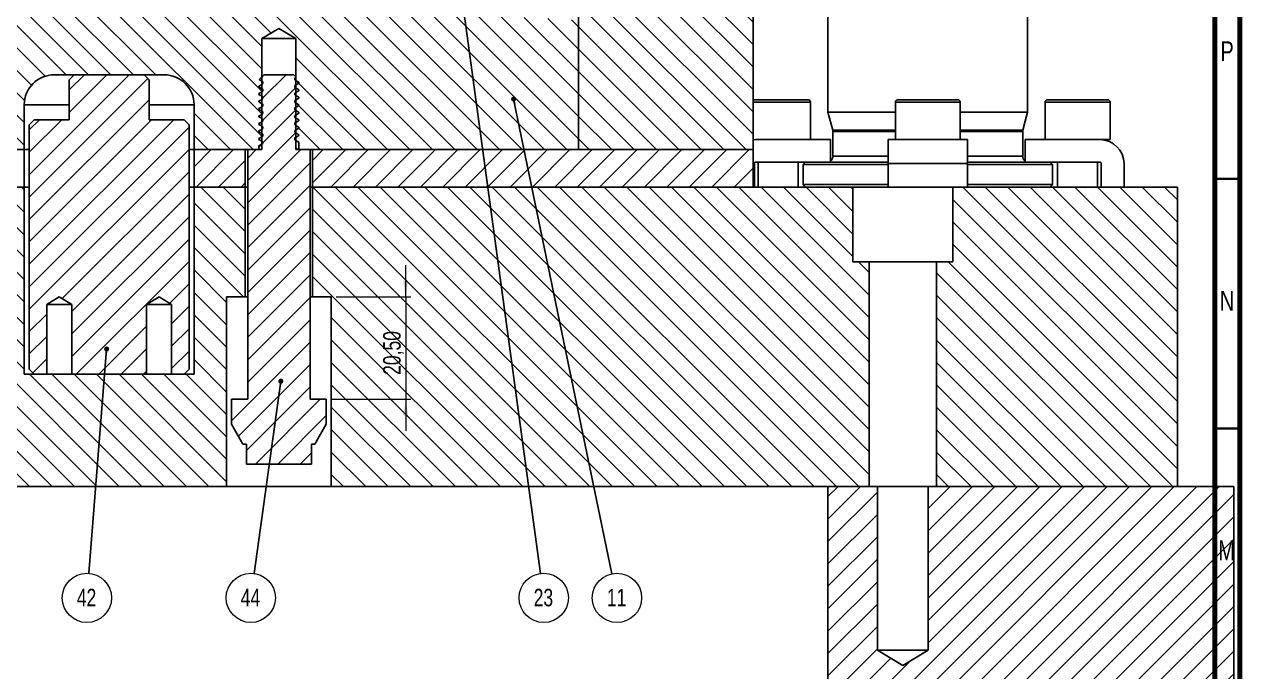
# Model space of a CAD drawing. Header units: millimetres. Extents: x 5 to 1533, y -1183 to 895.
# Drawn here: x 1251.5 to 1495, y 551.3 to 681 of the extents above; entities that cross this region are included whole.
import ezdxf

# ---------------------------------------------------------------- set-up
doc = ezdxf.new("R2010")
doc.units = ezdxf.units.MM
doc.styles.add('SLDTEXTSTYLE13', font='TXT', dxfattribs={"width": 0.75})
doc.dimstyles.new('SLDDIMSTYLE0', dxfattribs={"dimtxt": 3.5, "dimasz": 3.302, "dimexe": 0, "dimexo": 0.0625, "dimgap": 0.875, "dimtad": 1, "dimrnd": 1e-09, "dimzin": 12, "dimdsep": 46, "dimtxsty": 'SLDTEXTSTYLE13', "dimsah": 1, "dimcen": 0.09, "dimadec": 0, "dimazin": 3, "dimtfac": 1, "dimtofl": 0, "dimtmove": 0, "dimatfit": 3, "dimfxl": 1, "dimfrac": 2, "dimtolj": 1, "dimtzin": 12, "dimarcsym": 0})
doc.dimstyles.new('SLDDIMSTYLE1', dxfattribs={"dimtxt": 3.5, "dimasz": 3.302, "dimexe": 0, "dimexo": 0.0625, "dimgap": 0.875, "dimtad": 1, "dimrnd": 1e-09, "dimzin": 12, "dimdsep": 46, "dimtxsty": 'SLDTEXTSTYLE13', "dimsah": 1, "dimcen": 0.09, "dimadec": 0, "dimazin": 3, "dimtfac": 1, "dimtmove": 0, "dimatfit": 0, "dimfxl": 1, "dimfrac": 2, "dimtolj": 1, "dimtzin": 12, "dimarcsym": 0})
doc.dimstyles.new('SLDDIMSTYLE2', dxfattribs={"dimtxt": 0.18, "dimasz": 1.016, "dimexe": 0, "dimexo": 0.0625, "dimgap": 0, "dimtad": 0, "dimtih": 1, "dimtoh": 1, "dimdec": 0, "dimrnd": 1e-09, "dimzin": 0, "dimdsep": 46, "dimtxsty": 'Standard', "dimblk1": 'DOT', "dimblk2": 'DOT', "dimsah": 1, "dimcen": 0.09, "dimadec": 0, "dimazin": 0, "dimtfac": 1.016, "dimtdec": 0, "dimtofl": 0, "dimtmove": 0, "dimatfit": 3, "dimldrblk": 'DOT', "dimfxl": 1, "dimfrac": 2, "dimtolj": 1, "dimtzin": 0, "dimarcsym": 0})

# ---------------------------------------------------------------- blocks, each defined once
blk = doc.blocks.new('_D_4')
at = {"color": 7, "linetype": 'Continuous', "lineweight": 18}
for p, q in [((1327.93, 626.36), (1327.93, 632.71)), ((1314.02, 626.36), (1328.93, 626.36)), ((1327.93, 626.36), (1327.93, 605.86)), ((1313.02, 605.86), (1328.93, 605.86)), ((1327.93, 605.86), (1327.93, 599.51))]:
    blk.add_line(p, q, dxfattribs=at)
for points in [[(1327.93, 626.36), (1328.43, 629.66), (1327.42, 629.66)], [(1327.93, 605.86), (1327.42, 602.56), (1328.43, 602.56)]]:
    blk.add_solid(points, dxfattribs=at)
at = {"color": 7, "linetype": 'Continuous', "lineweight": 18, "insert": (1323.41, 610.74), "char_height": 3.5, "attachment_point": 1, "rotation": 90, "style": 'SLDTEXTSTYLE13'}
blk.add_mtext('20,50', dxfattribs=at)
blk = doc.blocks.new('_D_7')
at = {"color": 7, "linetype": 'Continuous', "lineweight": 18}
for p, q in [((931.52, 648.36), (859.52, 648.36)), ((860.52, 588.36), (860.52, 648.36)), ((1411.52, 588.36), (859.52, 588.36))]:
    blk.add_line(p, q, dxfattribs=at)
for points in [[(860.52, 648.36), (860.02, 645.06), (861.03, 645.06)], [(860.52, 588.36), (861.03, 591.66), (860.02, 591.66)]]:
    blk.add_solid(points, dxfattribs=at)
at = {"color": 7, "linetype": 'Continuous', "lineweight": 18, "insert": (856.01, 619.58), "char_height": 3.5, "attachment_point": 1, "rotation": 90, "style": 'SLDTEXTSTYLE13'}
blk.add_mtext('60', dxfattribs=at)
blk = doc.blocks.new('SW_NOTE_10')
at = {"color": 0, "linetype": 'Continuous', "lineweight": 0}
blk.add_circle((1, -4.84), 4.94, dxfattribs=at)
at = {"color": 0, "linetype": 'Continuous', "lineweight": 0, "insert": (0.93, -3.03), "char_height": 3.5, "attachment_point": 2, "style": 'SLDTEXTSTYLE13'}
blk.add_mtext('11', dxfattribs=at)
blk = doc.blocks.new('_Dot')
at = {"color": 0, "linetype": 'ByBlock', "lineweight": -2}
blk.add_line((-0.5, 0), (-1, 0), dxfattribs=at)
at = {"color": 0, "linetype": 'ByBlock', "const_width": 0.5}
blk.add_lwpolyline([(-0.25, 0, 1), (0.25, 0, 1)], format="xyb", close=True, dxfattribs=at)
blk = doc.blocks.new('SW_NOTE_16')
at = {"color": 0, "linetype": 'Continuous', "lineweight": 0}
blk.add_circle((0.67, -4.89), 4.94, dxfattribs=at)
at = {"color": 0, "linetype": 'Continuous', "lineweight": 0, "insert": (0.6, -3.08), "char_height": 3.5, "attachment_point": 2, "style": 'SLDTEXTSTYLE13'}
blk.add_mtext('23', dxfattribs=at)
blk = doc.blocks.new('SW_NOTE_20')
at = {"color": 0, "linetype": 'Continuous', "lineweight": 0}
blk.add_circle((-0.39, -4.92), 4.94, dxfattribs=at)
at = {"color": 0, "linetype": 'Continuous', "lineweight": 0, "insert": (-0.46, -3.11), "char_height": 3.5, "attachment_point": 2, "style": 'SLDTEXTSTYLE13'}
blk.add_mtext('42', dxfattribs=at)
blk = doc.blocks.new('SW_NOTE_22')
at = {"color": 0, "linetype": 'Continuous', "lineweight": 0}
blk.add_circle((-0.68, -4.89), 4.94, dxfattribs=at)
at = {"color": 0, "linetype": 'Continuous', "lineweight": 0, "insert": (-0.75, -3.08), "char_height": 3.5, "attachment_point": 2, "style": 'SLDTEXTSTYLE13'}
blk.add_mtext('44', dxfattribs=at)

msp = doc.modelspace()

# ---------------------------------------------------------------- hatches: boundary and pattern name
at = {"linetype": 'Continuous', "lineweight": 18}
h = msp.add_hatch(dxfattribs=at)
h.set_pattern_fill('ANSI31', angle=90, style=0)
h.paths.add_polyline_path([(1362.524, 655.863), (1397.524, 655.863), (1397.524, 715.863), (1362.524, 715.863)], flags=0)
h = msp.add_hatch(dxfattribs=at)
h.set_pattern_fill('ANSI31', angle=90, style=0)
edge = h.paths.add_edge_path(flags=0)
edge.add_line((1317.681, 688.684), (1317.681, 688.976))
edge.add_line((1317.681, 688.976), (1304.996, 689.651))
edge.add_ellipse((1305.208, 693.645), major_axis=(0.623, -3.951), ratio=0.9999949, start_angle=270, end_angle=348.00006, ccw=False)
edge.add_line((1301.257, 693.022), (1299.5, 704.174))
edge.add_arc((1297.524, 703.863), 2, 8.95474, 90)
edge.add_line((1297.524, 705.863), (1242.524, 705.863))
edge.add_line((1242.524, 705.863), (1242.524, 655.863))
edge.add_line((1242.524, 655.863), (1251.524, 655.863))
edge.add_line((1251.524, 655.863), (1251.524, 664.863))
edge.add_arc((1257.524, 664.863), 6, 90, 180, ccw=False)
edge.add_line((1257.524, 670.863), (1279.524, 670.863))
edge.add_arc((1279.524, 664.863), 6, 0, 90, ccw=False)
edge.add_line((1285.524, 664.863), (1285.524, 655.863))
edge.add_line((1285.524, 655.863), (1299.124, 655.863))
edge.add_line((1299.124, 655.863), (1299.124, 678.113))
edge.add_line((1299.124, 678.113), (1302.524, 680.156))
edge.add_line((1302.524, 680.156), (1305.924, 678.113))
edge.add_line((1305.924, 678.113), (1305.924, 655.863))
edge.add_line((1305.924, 655.863), (1362.524, 655.863))
edge.add_line((1362.524, 655.863), (1362.524, 681.792))
edge.add_line((1362.524, 681.792), (1322.789, 683.906))
edge.add_line((1322.789, 683.906), (1323.028, 688.399))
edge.add_line((1323.028, 688.399), (1317.681, 688.684))
h = msp.add_hatch(dxfattribs=at)
h.set_pattern_fill('ANSI31', style=0)
h.paths.add_polyline_path([(1281.024, 610.863), (1283.524, 610.863), (1284.524, 611.863), (1284.524, 660.863), (1283.524, 661.863), (1276.524, 661.863), (1276.524, 669.863), (1275.524, 670.863), (1261.524, 670.863), (1260.524, 669.863), (1260.524, 661.863), (1253.524, 661.863), (1252.524, 660.863), (1252.524, 611.863), (1253.524, 610.863), (1256.024, 610.863), (1256.024, 624.863), (1258.524, 626.365), (1261.024, 624.863), (1261.024, 610.863), (1276.024, 610.863), (1276.024, 624.863), (1278.524, 626.365), (1281.024, 624.863)], flags=0)
h = msp.add_hatch(dxfattribs=at)
h.set_pattern_fill('ANSI31', style=0)
h.paths.add_polyline_path([(1308.774, 655.863), (1306.524, 655.863), (1306.524, 657.363), (1305.712, 657.832), (1305.712, 658.207), (1306.524, 658.675), (1306.524, 658.863), (1305.712, 659.332), (1305.712, 659.707), (1306.524, 660.175), (1306.524, 660.363), (1305.712, 660.832), (1305.712, 661.207), (1306.524, 661.675), (1306.524, 661.863), (1305.712, 662.332), (1305.712, 662.707), (1306.524, 663.175), (1306.524, 663.363), (1305.712, 663.832), (1305.712, 664.207), (1306.524, 664.675), (1306.524, 664.863), (1305.712, 665.332), (1305.712, 665.707), (1306.524, 666.175), (1306.524, 666.363), (1305.712, 666.832), (1305.712, 667.207), (1306.524, 667.675), (1306.524, 667.863), (1305.712, 668.332), (1305.712, 668.707), (1306.524, 669.175), (1306.524, 669.363), (1305.712, 669.832), (1305.712, 670.207), (1306.009, 670.378), (1305.524, 670.863), (1299.524, 670.863), (1299.336, 670.675), (1299.336, 670.582), (1299.115, 670.454), (1298.564, 669.902), (1299.336, 669.457), (1299.336, 669.082), (1298.524, 668.613), (1298.524, 668.425), (1299.336, 667.957), (1299.336, 667.582), (1298.524, 667.113), (1298.524, 666.925), (1299.336, 666.457), (1299.336, 666.082), (1298.524, 665.613), (1298.524, 665.425), (1299.336, 664.957), (1299.336, 664.582), (1298.524, 664.113), (1298.524, 663.925), (1299.336, 663.457), (1299.336, 663.082), (1298.524, 662.613), (1298.524, 662.425), (1299.336, 661.957), (1299.336, 661.582), (1298.524, 661.113), (1298.524, 660.925), (1299.336, 660.457), (1299.336, 660.082), (1298.524, 659.613), (1298.524, 659.425), (1299.336, 658.957), (1299.336, 658.582), (1298.524, 658.113), (1298.524, 657.925), (1299.336, 657.457), (1299.336, 657.082), (1298.524, 656.613), (1298.524, 655.863), (1296.274, 655.863), (1296.274, 605.863), (1293.024, 605.863), (1293.024, 600.863), (1295.333, 596.863), (1296.024, 596.863), (1296.024, 592.863), (1309.024, 592.863), (1309.024, 596.863), (1309.715, 596.863), (1312.024, 600.863), (1312.024, 605.863), (1308.774, 605.863)], flags=0)
h = msp.add_hatch(dxfattribs=at)
h.set_pattern_fill('ANSI31', style=0)
h.paths.add_polyline_path([(1295.774, 655.863), (1285.524, 655.863), (1285.524, 648.363), (1295.774, 648.363)], flags=0)
h = msp.add_hatch(dxfattribs=at)
h.set_pattern_fill('ANSI31', style=0)
h.paths.add_polyline_path([(1309.274, 648.363), (1397.524, 648.363), (1397.524, 655.863), (1309.274, 655.863)], flags=0)
h = msp.add_hatch(dxfattribs=at)
h.set_pattern_fill('ANSI31', angle=90, style=0)
h.paths.add_polyline_path([(932.524, 588.363), (1292.024, 588.363), (1292.024, 626.363), (1295.774, 626.363), (1295.774, 648.363), (1285.524, 648.363), (1285.524, 610.863), (1251.524, 610.863), (1251.524, 648.363), (1079.924, 648.363), (1079.924, 626.113), (1076.524, 624.07), (1073.124, 626.113), (1073.124, 648.363), (974.774, 648.363), (974.774, 620.863), (970.524, 618.309), (966.274, 620.863), (966.274, 648.363), (932.524, 648.363)], flags=0)
h = msp.add_hatch(dxfattribs=at)
h.set_pattern_fill('ANSI31', angle=90, style=0)
h.paths.add_polyline_path([(1417.524, 648.363), (1309.274, 648.363), (1309.274, 626.363), (1313.024, 626.363), (1313.024, 588.363), (1420.774, 588.363), (1420.774, 633.363), (1417.524, 633.363)], flags=0)
h = msp.add_hatch(dxfattribs=at)
h.set_pattern_fill('ANSI31', angle=90, style=0)
h.paths.add_polyline_path([(1434.274, 588.363), (1482.524, 588.363), (1482.524, 648.363), (1437.524, 648.363), (1437.524, 633.363), (1434.274, 633.363)], flags=0)
h = msp.add_hatch(dxfattribs=at)
h.set_pattern_fill('ANSI31', style=0)
h.paths.add_polyline_path([(1412.524, 588.363), (1412.524, 468.363), (1493.794, 468.363), (1493.794, 588.363), (1432.624, 588.363), (1432.624, 555.613), (1427.524, 552.548), (1422.424, 555.613), (1422.424, 588.363)], flags=0)

# ---------------------------------------------------------------- linework, layer by layer
at = {"color": 7, "linetype": 'Continuous', "lineweight": 70}
for p, q in [((1495, 895), (1495, 5)), ((1490, 890), (1490, 10))]:
    msp.add_line(p, q, dxfattribs=at)
at = {"color": 7, "linetype": 'Continuous', "lineweight": 25}
for p, q in [((1412.524, 723.363), (1412.524, 663.363)), ((1452.524, 663.363), (1452.524, 723.363)), ((1362.524, 715.863), (1362.524, 655.863)), ((1397.524, 655.863), (1397.524, 715.863)), ((1362.524, 655.863), (1362.524, 681.792)), ((1299.124, 678.113), (1302.524, 680.156)), ((1302.524, 680.156), (1305.924, 678.113)), ((1299.124, 655.863), (1299.124, 678.113)), ((1305.924, 678.113), (1299.124, 678.113)), ((1305.924, 678.113), (1305.924, 655.863)), ((1279.524, 670.863), (1257.524, 670.863)), ((1260.524, 669.863), (1261.524, 670.863)), ((1260.524, 661.863), (1260.524, 669.863)), ((1261.524, 670.863), (1275.524, 670.863)), ((1275.524, 670.863), (1276.524, 669.863)), ((1276.524, 669.863), (1276.524, 661.863)), ((1298.564, 669.902), (1299.115, 670.454)), ((1299.115, 670.454), (1299.336, 670.582)), ((1299.336, 670.675), (1299.524, 670.863)), ((1299.336, 670.582), (1299.336, 670.675)), ((1305.524, 670.863), (1299.524, 670.863)), ((1305.524, 670.863), (1306.009, 670.378)), ((1306.009, 670.378), (1305.712, 670.207)), ((1305.712, 670.192), (1305.901, 670.302)), ((1305.712, 670.207), (1305.712, 669.832)), ((1305.96, 670.361), (1306.009, 670.378)), ((1298.524, 668.613), (1298.524, 668.425)), ((1299.336, 669.082), (1299.336, 669.457)), ((1299.336, 667.582), (1299.336, 667.957)), ((1305.712, 668.692), (1305.901, 668.802)), ((1305.712, 668.707), (1305.712, 668.332)), ((1305.712, 667.192), (1305.901, 667.302)), ((1305.712, 667.207), (1305.712, 666.832)), ((1306.446, 669.151), (1306.524, 669.175)), ((1306.446, 667.651), (1306.524, 667.675)), ((1306.524, 669.175), (1306.524, 669.363)), ((1306.524, 667.675), (1306.524, 667.863)), ((1251.524, 655.863), (1251.524, 664.863)), ((1285.524, 664.863), (1285.524, 655.863)), ((1298.524, 667.113), (1298.524, 666.925)), ((1298.524, 665.613), (1298.524, 665.425)), ((1299.336, 666.082), (1299.336, 666.457)), ((1299.336, 664.582), (1299.336, 664.957)), ((1305.712, 665.692), (1305.901, 665.802)), ((1305.712, 665.707), (1305.712, 665.332)), ((1306.446, 666.151), (1306.524, 666.175)), ((1306.524, 666.175), (1306.524, 666.363)), ((1306.524, 664.675), (1306.524, 664.863)), ((1409.024, 657.863), (1409.024, 665.363)), ((1426.024, 665.363), (1426.024, 657.863)), ((1439.024, 657.863), (1439.024, 665.363)), ((1456.024, 665.363), (1456.024, 657.863)), ((1469.024, 657.863), (1469.024, 665.363)), ((1298.524, 664.113), (1298.524, 663.925)), ((1298.524, 662.613), (1298.524, 662.425)), ((1299.336, 663.082), (1299.336, 663.457)), ((1305.712, 664.192), (1305.901, 664.302)), ((1305.712, 664.207), (1305.712, 663.832)), ((1305.712, 662.692), (1305.901, 662.802)), ((1305.712, 662.707), (1305.712, 662.332)), ((1306.446, 664.651), (1306.524, 664.675)), ((1306.446, 663.151), (1306.524, 663.175)), ((1306.524, 663.175), (1306.524, 663.363)), ((1412.524, 663.363), (1413.497, 659.732)), ((1426.024, 663.363), (1412.524, 663.363)), ((1446.666, 663.363), (1439.024, 663.363)), ((1452.524, 663.363), (1446.666, 663.363)), ((1451.551, 659.732), (1452.524, 663.363)), ((1252.524, 660.863), (1253.524, 661.863)), ((1252.524, 611.863), (1252.524, 660.863)), ((1253.524, 661.863), (1260.524, 661.863)), ((1276.524, 661.863), (1283.524, 661.863)), ((1283.524, 661.863), (1284.524, 660.863)), ((1284.524, 660.863), (1284.524, 611.863)), ((1298.524, 661.113), (1298.524, 660.925)), ((1299.336, 661.582), (1299.336, 661.957)), ((1299.336, 660.082), (1299.336, 660.457)), ((1305.712, 661.192), (1305.901, 661.302)), ((1305.712, 661.207), (1305.712, 660.832)), ((1306.446, 661.651), (1306.524, 661.675)), ((1306.446, 660.151), (1306.524, 660.175)), ((1306.524, 661.675), (1306.524, 661.863)), ((1306.524, 660.175), (1306.524, 660.363)), ((1298.524, 659.613), (1298.524, 659.425)), ((1298.524, 658.113), (1298.524, 657.925)), ((1299.336, 658.582), (1299.336, 658.957)), ((1299.336, 657.082), (1299.336, 657.457)), ((1305.712, 659.692), (1305.901, 659.802)), ((1305.712, 659.707), (1305.712, 659.332)), ((1305.712, 658.192), (1305.901, 658.302)), ((1305.712, 658.207), (1305.712, 657.832)), ((1306.446, 658.651), (1306.524, 658.675)), ((1306.524, 658.675), (1306.524, 658.863)), ((1398.024, 657.863), (1397.524, 657.837)), ((1413.024, 657.863), (1398.024, 657.863)), ((1413.024, 653.363), (1413.024, 657.863)), ((1413.524, 659.525), (1413.524, 654.563)), ((1424.574, 657.863), (1424.574, 653.063)), ((1427.834, 657.863), (1424.574, 657.863)), ((1427.834, 657.863), (1437.214, 657.863)), ((1440.474, 657.863), (1437.214, 657.863)), ((1440.474, 657.863), (1440.474, 653.063)), ((1451.524, 654.563), (1451.524, 659.525)), ((1452.024, 653.363), (1452.024, 657.863)), ((1452.024, 657.863), (1467.024, 657.863)), ((1467.024, 657.863), (1469.024, 657.863)), ((1251.524, 655.863), (1080.774, 655.863)), ((1242.524, 655.863), (1251.524, 655.863)), ((1252.524, 655.863), (1251.524, 655.863)), ((1251.524, 648.363), (1251.524, 655.863)), ((1285.524, 655.863), (1284.524, 655.863)), ((1285.524, 655.863), (1299.124, 655.863)), ((1285.524, 655.863), (1285.524, 648.363)), ((1295.774, 655.863), (1285.524, 655.863)), ((1295.774, 648.363), (1295.774, 655.863)), ((1296.274, 655.863), (1296.274, 605.863)), ((1298.524, 655.863), (1296.274, 655.863)), ((1298.524, 656.613), (1298.524, 655.863)), ((1305.924, 655.863), (1362.524, 655.863)), ((1306.524, 655.863), (1306.524, 657.363)), ((1308.774, 655.863), (1306.524, 655.863)), ((1308.774, 605.863), (1308.774, 655.863)), ((1309.274, 655.863), (1309.274, 648.363)), ((1397.524, 655.863), (1309.274, 655.863)), ((1362.524, 655.863), (1397.524, 655.863)), ((1397.524, 648.363), (1397.524, 655.863)), ((1397.824, 648.363), (1397.824, 653.163)), ((1398.024, 653.363), (1409.35, 653.363)), ((1398.524, 653.363), (1398.524, 648.363)), ((1406.524, 648.363), (1406.524, 653.363)), ((1408.024, 653.363), (1407.524, 652.863)), ((1407.524, 652.863), (1407.524, 648.863)), ((1414.846, 652.863), (1407.524, 652.863)), ((1424.574, 653.363), (1409.35, 653.363)), ((1424.574, 652.863), (1414.846, 652.863)), ((1424.574, 653.063), (1424.574, 648.363)), ((1440.474, 653.063), (1424.574, 653.063)), ((1455.698, 653.363), (1440.474, 653.363)), ((1440.474, 653.063), (1440.474, 648.363)), ((1457.524, 652.863), (1440.474, 652.863)), ((1455.698, 653.363), (1467.024, 653.363)), ((1457.524, 652.863), (1457.024, 653.363)), ((1457.524, 648.863), (1457.524, 652.863)), ((1458.524, 653.363), (1458.524, 648.363)), ((1466.524, 648.363), (1466.524, 653.363)), ((1467.224, 648.363), (1467.224, 653.163)), ((1471.824, 653.063), (1471.824, 648.363)), ((1079.924, 648.363), (1251.524, 648.363)), ((1251.524, 648.363), (1080.774, 648.363)), ((1252.524, 648.363), (1251.524, 648.363)), ((1251.524, 610.863), (1251.524, 648.363)), ((1285.524, 648.363), (1284.524, 648.363)), ((1295.774, 648.363), (1285.524, 648.363)), ((1285.524, 648.363), (1285.524, 610.863)), ((1296.274, 648.363), (1295.774, 648.363)), ((1295.774, 626.363), (1295.774, 648.363)), ((1309.274, 648.363), (1308.774, 648.363)), ((1397.524, 648.363), (1309.274, 648.363)), ((1309.274, 648.363), (1309.274, 626.363)), ((1309.274, 648.363), (1417.524, 648.363)), ((1407.524, 648.863), (1408.024, 648.363)), ((1424.574, 648.863), (1407.524, 648.863)), ((1417.524, 633.363), (1417.524, 648.363)), ((1417.524, 648.363), (1437.524, 648.363)), ((1437.524, 648.363), (1437.524, 633.363)), ((1437.524, 648.363), (1482.524, 648.363)), ((1450.202, 648.863), (1440.474, 648.863)), ((1457.524, 648.863), (1450.202, 648.863)), ((1457.024, 648.363), (1457.524, 648.863)), ((1482.524, 588.363), (1482.524, 648.363)), ((1420.774, 633.363), (1417.524, 633.363)), ((1420.774, 588.363), (1420.774, 633.363)), ((1420.774, 633.363), (1434.274, 633.363)), ((1434.274, 633.363), (1434.274, 588.363)), ((1437.524, 633.363), (1434.274, 633.363)), ((1256.024, 624.863), (1258.524, 626.365)), ((1258.524, 626.365), (1261.024, 624.863)), ((1276.024, 624.863), (1278.524, 626.365)), ((1278.524, 626.365), (1281.024, 624.863)), ((1295.774, 626.363), (1292.024, 626.363)), ((1292.024, 588.363), (1292.024, 626.363)), ((1295.774, 626.363), (1296.274, 626.363)), ((1308.774, 626.363), (1309.274, 626.363)), ((1313.024, 626.363), (1309.274, 626.363)), ((1313.024, 626.363), (1313.024, 588.363)), ((1256.024, 610.863), (1256.024, 624.863)), ((1261.024, 624.863), (1256.024, 624.863)), ((1261.024, 624.863), (1261.024, 610.863)), ((1276.024, 610.863), (1276.024, 624.863)), ((1281.024, 624.863), (1276.024, 624.863)), ((1281.024, 624.863), (1281.024, 610.863)), ((1253.524, 610.863), (1252.524, 611.863)), ((1284.524, 611.863), (1283.524, 610.863)), ((1251.524, 610.863), (1285.524, 610.863)), ((1256.024, 610.863), (1253.524, 610.863)), ((1276.024, 610.863), (1261.024, 610.863)), ((1283.524, 610.863), (1281.024, 610.863)), ((1293.024, 605.863), (1293.024, 600.863)), ((1296.274, 605.863), (1293.024, 605.863)), ((1312.024, 605.863), (1308.774, 605.863)), ((1312.024, 600.863), (1312.024, 605.863)), ((1293.024, 600.863), (1295.333, 596.863)), ((1309.715, 596.863), (1312.024, 600.863)), ((1295.333, 596.863), (1296.024, 596.863)), ((1296.024, 596.863), (1296.024, 592.863)), ((1309.024, 596.863), (1309.715, 596.863)), ((1309.024, 592.863), (1309.024, 596.863)), ((1296.024, 592.863), (1309.024, 592.863)), ((1292.024, 588.363), (932.524, 588.363)), ((1313.024, 588.363), (1292.024, 588.363)), ((1313.024, 588.363), (1420.774, 588.363)), ((1412.524, 588.363), (1412.524, 468.363)), ((1412.524, 588.363), (1422.424, 588.363)), ((1422.424, 555.613), (1422.424, 588.363)), ((1422.424, 588.363), (1432.624, 588.363)), ((1432.624, 588.363), (1432.624, 555.613)), ((1432.624, 588.363), (1493.794, 588.363)), ((1434.274, 588.363), (1482.524, 588.363)), ((1493.794, 588.363), (1493.794, 468.363)), ((1427.524, 552.548), (1422.424, 555.613)), ((1422.424, 555.613), (1432.624, 555.613)), ((1432.624, 555.613), (1427.524, 552.548))]:
    msp.add_line(p, q, dxfattribs=at)
at = {"color": 8, "linetype": 'Continuous', "lineweight": 25}
for p, q in [((1251.524, 664.863), (1260.524, 664.863)), ((1276.524, 664.863), (1285.524, 664.863)), ((1397.524, 665.363), (1409.024, 665.363)), ((1426.024, 665.363), (1439.024, 665.363)), ((1456.024, 665.363), (1469.024, 665.363)), ((1419.07, 659.732), (1413.497, 659.732)), ((1426.024, 659.525), (1413.524, 659.525)), ((1426.024, 659.732), (1419.07, 659.732)), ((1451.551, 659.732), (1439.024, 659.732)), ((1445.959, 659.525), (1439.024, 659.525)), ((1451.524, 659.525), (1445.959, 659.525)), ((1424.574, 654.563), (1413.524, 654.563)), ((1451.524, 654.563), (1440.474, 654.563))]:
    msp.add_line(p, q, dxfattribs=at)
at = {"color": 7, "linetype": 'Continuous', "lineweight": 35}
for p, q in [((1490, 650), (1495, 650)), ((1490, 600), (1495, 600))]:
    msp.add_line(p, q, dxfattribs=at)
at = {"color": 7, "linetype": 'Continuous', "lineweight": 25, "flags": 128}
for points in [[(1299.336, 669.457), (1299.12, 669.581), (1298.905, 669.706), (1298.564, 669.902)], [(1305.712, 669.832), (1305.928, 669.707), (1306.143, 669.583), (1306.524, 669.363)], [(1298.524, 668.613), (1298.74, 668.737), (1298.955, 668.862), (1299.336, 669.082)], [(1299.336, 667.957), (1299.12, 668.081), (1298.905, 668.206), (1298.524, 668.425)], [(1298.524, 667.113), (1298.74, 667.237), (1298.955, 667.362), (1299.336, 667.582)], [(1306.524, 669.175), (1306.308, 669.051), (1306.093, 668.926), (1305.712, 668.707)], [(1305.712, 668.332), (1305.928, 668.207), (1306.143, 668.083), (1306.524, 667.863)], [(1306.524, 667.675), (1306.308, 667.551), (1306.093, 667.426), (1305.712, 667.207)], [(1299.336, 666.457), (1299.12, 666.581), (1298.905, 666.706), (1298.524, 666.925)], [(1298.524, 665.613), (1298.74, 665.737), (1298.955, 665.862), (1299.336, 666.082)], [(1299.336, 664.957), (1299.12, 665.081), (1298.905, 665.206), (1298.524, 665.425)], [(1305.712, 666.832), (1305.928, 666.707), (1306.143, 666.583), (1306.524, 666.363)], [(1306.524, 666.175), (1306.308, 666.051), (1306.093, 665.926), (1305.712, 665.707)], [(1305.712, 665.332), (1305.928, 665.207), (1306.143, 665.083), (1306.524, 664.863)], [(1298.524, 664.113), (1298.74, 664.237), (1298.955, 664.362), (1299.336, 664.582)], [(1299.336, 663.457), (1299.12, 663.581), (1298.905, 663.706), (1298.524, 663.925)], [(1298.524, 662.613), (1298.74, 662.737), (1298.955, 662.862), (1299.336, 663.082)], [(1299.336, 661.957), (1299.12, 662.081), (1298.905, 662.206), (1298.524, 662.425)], [(1306.524, 664.675), (1306.308, 664.551), (1306.093, 664.426), (1305.712, 664.207)], [(1305.712, 663.832), (1305.928, 663.707), (1306.143, 663.583), (1306.524, 663.363)], [(1306.524, 663.175), (1306.308, 663.051), (1306.093, 662.926), (1305.712, 662.707)], [(1305.712, 662.332), (1305.928, 662.207), (1306.143, 662.083), (1306.524, 661.863)], [(1298.524, 661.113), (1298.74, 661.237), (1298.955, 661.362), (1299.336, 661.582)], [(1299.336, 660.457), (1299.12, 660.581), (1298.905, 660.706), (1298.524, 660.925)], [(1298.524, 659.613), (1298.74, 659.737), (1298.955, 659.862), (1299.336, 660.082)], [(1306.524, 661.675), (1306.308, 661.551), (1306.093, 661.426), (1305.712, 661.207)], [(1305.712, 660.832), (1305.928, 660.707), (1306.143, 660.583), (1306.524, 660.363)], [(1306.524, 660.175), (1306.308, 660.051), (1306.093, 659.926), (1305.712, 659.707)], [(1299.336, 658.957), (1299.12, 659.081), (1298.905, 659.206), (1298.524, 659.425)], [(1298.524, 658.113), (1298.74, 658.237), (1298.955, 658.362), (1299.336, 658.582)], [(1299.336, 657.457), (1299.12, 657.581), (1298.905, 657.706), (1298.524, 657.925)], [(1305.712, 659.332), (1305.928, 659.207), (1306.143, 659.083), (1306.524, 658.863)], [(1306.524, 658.675), (1306.308, 658.551), (1306.093, 658.426), (1305.712, 658.207)], [(1305.712, 657.832), (1305.928, 657.707), (1306.143, 657.583), (1306.524, 657.363)], [(1298.524, 656.613), (1298.74, 656.737), (1298.955, 656.862), (1299.336, 657.082)]]:
    msp.add_lwpolyline(points, dxfattribs=at)
at = {"color": 7, "linetype": 'Continuous', "lineweight": 25}
for centre, radius, start, end in [((1257.524, 664.863), 6, 90, 180), ((1279.524, 664.863), 6, 0, 90), ((1408.524, 665.363), 0.5, 0, 90), ((1426.524, 665.363), 0.5, 90, 180), ((1438.524, 665.363), 0.5, 0, 90), ((1456.524, 665.363), 0.5, 90, 180), ((1468.524, 665.363), 0.5, 0, 90), ((1412.724, 659.525), 0.8, 0, 15), ((1452.324, 659.525), 0.8, 165, 180), ((1467.024, 653.063), 4.8, 0, 90), ((1398.024, 653.163), 0.2, 90, 180), ((1412.324, 654.563), 1.2, 305.68533, 0), ((1452.724, 654.563), 1.2, 180, 234.31467), ((1467.024, 653.163), 0.2, 0, 90)]:
    msp.add_arc(centre, radius, start, end, dxfattribs=at)
for points, knots in [([(1299.284, 670.549), (1299.244, 670.533), (1299.16, 670.5), (1299.131, 670.47), (1299.115, 670.454)], [0, 0, 0, 0, 0.4611325, 1, 1, 1, 1]), ([(1299.336, 670.595), (1299.312, 670.581), (1299.254, 670.548), (1299.196, 670.514), (1299.162, 670.494)], [0, 0, 0, 0, 0.4184754, 1, 1, 1, 1]), ([(1397.524, 665.863), (1397.764, 665.863), (1398.25, 665.863), (1399.214, 665.863), (1400.607, 665.863), (1401.769, 665.863), (1402.524, 665.863)], [0, 0, 0, 0, 0.2037305, 0.4133702, 0.6186563, 1, 1, 1, 1]), ([(1402.524, 665.863), (1403.279, 665.863), (1404.44, 665.863), (1405.837, 665.863), (1406.798, 665.863), (1407.572, 665.863), (1408.32, 665.863), (1408.444, 665.863), (1408.524, 665.863)], [0, 0, 0, 0, 0.239456, 0.3683606, 0.5000014, 0.6316405, 0.760543, 1, 1, 1, 1]), ([(1426.524, 665.863), (1426.604, 665.863), (1426.727, 665.863), (1427.476, 665.863), (1428.25, 665.863), (1429.211, 665.863), (1430.608, 665.863), (1432.524, 665.863), (1434.44, 665.863), (1435.837, 665.863), (1436.798, 665.863), (1437.572, 665.863), (1438.32, 665.863), (1438.444, 665.863), (1438.524, 665.863)], [0, 0, 0, 0, 0.1197283, 0.1841803, 0.25, 0.3158191, 0.3802715, 0.4999996, 0.6197277, 0.6841801, 0.7500005, 0.8158201, 0.8802714, 1, 1, 1, 1]), ([(1456.524, 665.863), (1456.604, 665.863), (1456.727, 665.863), (1457.476, 665.863), (1458.25, 665.863), (1459.211, 665.863), (1460.608, 665.863), (1461.769, 665.863), (1462.524, 665.863)], [0, 0, 0, 0, 0.2394568, 0.3683609, 0.5000003, 0.6316389, 0.7605437, 1, 1, 1, 1]), ([(1462.524, 665.863), (1463.279, 665.863), (1464.44, 665.863), (1465.837, 665.863), (1466.798, 665.863), (1467.572, 665.863), (1468.32, 665.863), (1468.444, 665.863), (1468.524, 665.863)], [0, 0, 0, 0, 0.239456, 0.3683606, 0.5000014, 0.6316405, 0.760543, 1, 1, 1, 1])]:
    msp.add_open_spline(points, degree=3, knots=knots, dxfattribs=at)

# ---------------------------------------------------------------- block references
at = {"color": 7, "linetype": 'Continuous', "lineweight": 0}
for name, p in [('SW_NOTE_20', (1264.45, 570.989)), ('SW_NOTE_22', (1297.58, 570.958)), ('SW_NOTE_16', (1354.915, 570.959)), ('SW_NOTE_10', (1369.251, 570.902))]:
    msp.add_blockref(name, p, dxfattribs=at)

# ---------------------------------------------------------------- texts
at = {"color": 7, "linetype": 'Continuous', "lineweight": 0, "char_height": 3.969, "attachment_point": 2, "style": 'SLDTEXTSTYLE13'}
for s, insert in [('P', (1492.485, 677.56)), ('N', (1492.464, 627.56)), ('M', (1492.362, 577.56))]:
    msp.add_mtext(s, dxfattribs=dict(at, insert=insert))

# ---------------------------------------------------------------- dimensions: what is measured, and where the dimension line sits
at = {"color": 7, "linetype": 'Continuous', "lineweight": 18}
for base, p1, p2, dimstyle, picture, middle in [((860.524, 648.363), (1412.524, 588.363), (932.524, 648.363), 'SLDDIMSTYLE0', '_D_7', (860.524, 622.164)), ((1327.926, 605.863), (1313.024, 626.363), (1312.024, 605.863), 'SLDDIMSTYLE1', '_D_4', (1327.926, 616.56))]:
    dim = msp.add_linear_dim(base=base, p1=p1, p2=p2, angle=90, dimstyle=dimstyle, dxfattribs=at)
    dim.commit()
    dim.dimension.update_dxf_attribs({"geometry": picture, "text_midpoint": middle, "dimtype": 160})

# ---------------------------------------------------------------- leaders
at = {"color": 7, "linetype": 'Continuous', "lineweight": 0}
for points in [[(1338.924, 688.241), (1354.915, 570.959)], [(1349.551, 665.99), (1369.251, 570.902)], [(1268.021, 615.918), (1264.45, 570.989)], [(1302.906, 609.464), (1297.58, 570.958)]]:
    msp.add_leader(points, dimstyle='SLDDIMSTYLE2', dxfattribs=at)

doc.saveas('drawing.dxf')
